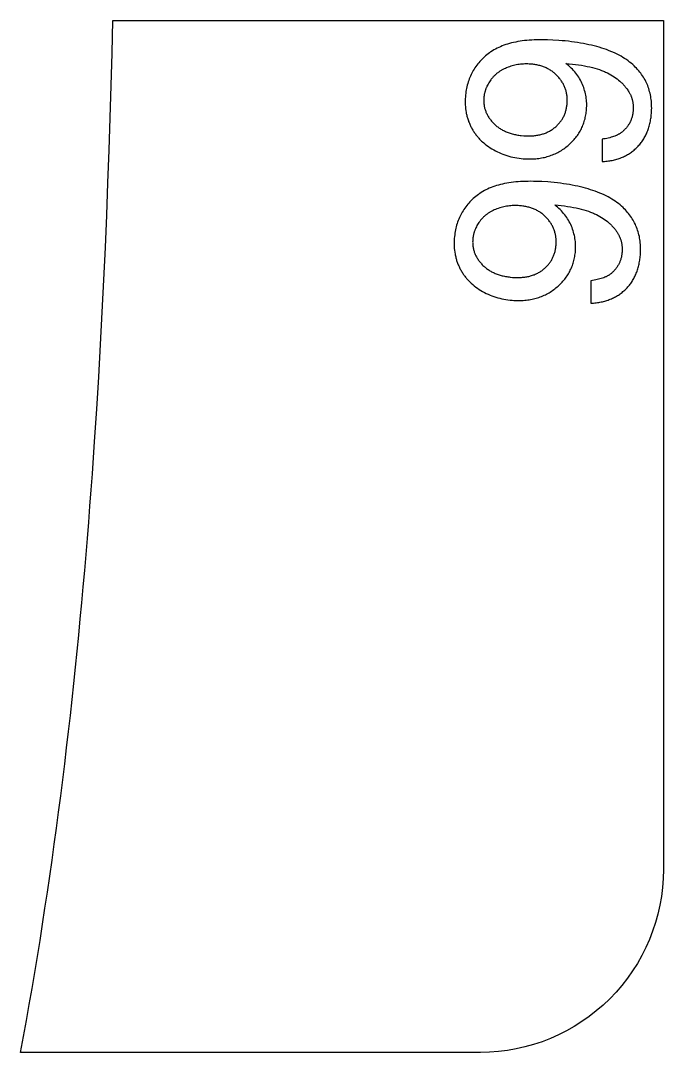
# Model space of a CAD drawing. Extents: x -16189 to 5251, y 3521 to 4024.
# Drawn here: x -13770.3 to -13594.7, y 3521.1 to 3803.1 of the extents above; entities that cross this region are included whole.
import ezdxf

# ---------------------------------------------------------------- set-up
doc = ezdxf.new("R2010")
doc.units = 0
doc.layers.add('LAYER_03', color=7, linetype='CONTINUOUS')

msp = doc.modelspace()

# ---------------------------------------------------------------- linework, layer by layer
at = {"layer": 'LAYER_03'}
for p, q in [((-13637.49, 3790.22), (-13637.85, 3790.07)), ((-13637.12, 3790.37), (-13637.49, 3790.22)), ((-13636.74, 3790.5), (-13637.12, 3790.37)), ((-13636.37, 3790.63), (-13636.74, 3790.5)), ((-13635.99, 3790.74), (-13636.37, 3790.63)), ((-13635.61, 3790.84), (-13635.99, 3790.74)), ((-13635.23, 3790.93), (-13635.61, 3790.84)), ((-13634.85, 3791.01), (-13635.23, 3790.93)), ((-13634.47, 3791.08), (-13634.85, 3791.01)), ((-13634.08, 3791.14), (-13634.47, 3791.08)), ((-13633.7, 3791.19), (-13634.08, 3791.14)), ((-13633.31, 3791.23), (-13633.7, 3791.19)), ((-13632.92, 3791.26), (-13633.31, 3791.23)), ((-13632.54, 3791.28), (-13632.92, 3791.26)), ((-13632.15, 3791.28), (-13632.54, 3791.28)), ((-13631.75, 3791.28), (-13632.15, 3791.28)), ((-13631.36, 3791.26), (-13631.75, 3791.28)), ((-13630.97, 3791.24), (-13631.36, 3791.26)), ((-13630.67, 3791.21), (-13630.97, 3791.24)), ((-13630.37, 3791.18), (-13630.67, 3791.21)), ((-13630.08, 3791.14), (-13630.37, 3791.18)), ((-13629.79, 3791.1), (-13630.08, 3791.14)), ((-13629.51, 3791.05), (-13629.79, 3791.1)), ((-13629.23, 3791), (-13629.51, 3791.05)), ((-13628.95, 3790.94), (-13629.23, 3791)), ((-13628.68, 3790.88), (-13628.95, 3790.94)), ((-13628.42, 3790.81), (-13628.68, 3790.88)), ((-13628.15, 3790.73), (-13628.42, 3790.81)), ((-13627.89, 3790.65), (-13628.15, 3790.73)), ((-13627.64, 3790.57), (-13627.89, 3790.65)), ((-13627.39, 3790.48), (-13627.64, 3790.57)), ((-13627.14, 3790.38), (-13627.39, 3790.48)), ((-13626.9, 3790.28), (-13627.14, 3790.38)), ((-13626.66, 3790.17), (-13626.9, 3790.28)), ((-13626.43, 3790.06), (-13626.66, 3790.17)), ((-13641.48, 3787.38), (-13641.6, 3787.24)), ((-13641.37, 3787.51), (-13641.48, 3787.38)), ((-13641.25, 3787.65), (-13641.37, 3787.51)), ((-13641.13, 3787.78), (-13641.25, 3787.65)), ((-13641.01, 3787.9), (-13641.13, 3787.78)), ((-13640.88, 3788.03), (-13641.01, 3787.9)), ((-13640.75, 3788.15), (-13640.88, 3788.03)), ((-13640.62, 3788.28), (-13640.75, 3788.15)), ((-13640.49, 3788.4), (-13640.62, 3788.28)), ((-13640.36, 3788.51), (-13640.49, 3788.4)), ((-13640.22, 3788.63), (-13640.36, 3788.51)), ((-13640.08, 3788.74), (-13640.22, 3788.63)), ((-13639.93, 3788.85), (-13640.08, 3788.74)), ((-13639.79, 3788.96), (-13639.93, 3788.85)), ((-13639.64, 3789.06), (-13639.79, 3788.96)), ((-13639.49, 3789.17), (-13639.64, 3789.06)), ((-13639.34, 3789.27), (-13639.49, 3789.17)), ((-13639.18, 3789.36), (-13639.34, 3789.27)), ((-13639.02, 3789.46), (-13639.18, 3789.36)), ((-13638.86, 3789.56), (-13639.02, 3789.46)), ((-13638.54, 3789.74), (-13638.86, 3789.56)), ((-13638.2, 3789.91), (-13638.54, 3789.74)), ((-13637.85, 3790.07), (-13638.2, 3789.91)), ((-13626.2, 3789.94), (-13626.43, 3790.06)), ((-13625.97, 3789.82), (-13626.2, 3789.94)), ((-13625.75, 3789.69), (-13625.97, 3789.82)), ((-13625.53, 3789.56), (-13625.75, 3789.69)), ((-13625.31, 3789.42), (-13625.53, 3789.56)), ((-13625.1, 3789.28), (-13625.31, 3789.42)), ((-13624.9, 3789.13), (-13625.1, 3789.28)), ((-13624.69, 3788.97), (-13624.9, 3789.13)), ((-13624.5, 3788.81), (-13624.69, 3788.97)), ((-13624.3, 3788.65), (-13624.5, 3788.81)), ((-13624.11, 3788.48), (-13624.3, 3788.65)), ((-13623.93, 3788.3), (-13624.11, 3788.48)), ((-13623.75, 3788.12), (-13623.93, 3788.3)), ((-13623.57, 3787.93), (-13623.75, 3788.12)), ((-13623.39, 3787.74), (-13623.57, 3787.93)), ((-13623.22, 3787.54), (-13623.39, 3787.74)), ((-13623.06, 3787.34), (-13623.22, 3787.54)), ((-13622.91, 3787.14), (-13623.06, 3787.34)), ((-13643.14, 3784.57), (-13643.2, 3784.42)), ((-13643.08, 3784.73), (-13643.14, 3784.57)), ((-13643.02, 3784.88), (-13643.08, 3784.73)), ((-13642.95, 3785.03), (-13643.02, 3784.88)), ((-13642.88, 3785.19), (-13642.95, 3785.03)), ((-13642.73, 3785.49), (-13642.88, 3785.19)), ((-13642.57, 3785.79), (-13642.73, 3785.49)), ((-13642.4, 3786.08), (-13642.57, 3785.79)), ((-13642.22, 3786.38), (-13642.4, 3786.08)), ((-13642.02, 3786.67), (-13642.22, 3786.38)), ((-13641.81, 3786.96), (-13642.02, 3786.67)), ((-13641.71, 3787.1), (-13641.81, 3786.96)), ((-13641.6, 3787.24), (-13641.71, 3787.1)), ((-13622.75, 3786.94), (-13622.91, 3787.14)), ((-13622.61, 3786.74), (-13622.75, 3786.94)), ((-13622.47, 3786.53), (-13622.61, 3786.74)), ((-13622.34, 3786.32), (-13622.47, 3786.53)), ((-13622.21, 3786.11), (-13622.34, 3786.32)), ((-13622.09, 3785.9), (-13622.21, 3786.11)), ((-13621.98, 3785.69), (-13622.09, 3785.9)), ((-13621.87, 3785.47), (-13621.98, 3785.69)), ((-13621.77, 3785.25), (-13621.87, 3785.47)), ((-13621.67, 3785.03), (-13621.77, 3785.25)), ((-13621.58, 3784.81), (-13621.67, 3785.03)), ((-13621.49, 3784.59), (-13621.58, 3784.81)), ((-13621.41, 3784.36), (-13621.49, 3784.59)), ((-13643.74, 3781.77), (-13643.75, 3781.53)), ((-13643.72, 3782.01), (-13643.74, 3781.77)), ((-13643.71, 3782.18), (-13643.72, 3782.01)), ((-13643.69, 3782.34), (-13643.71, 3782.18)), ((-13643.67, 3782.51), (-13643.69, 3782.34)), ((-13643.65, 3782.67), (-13643.67, 3782.51)), ((-13643.62, 3782.83), (-13643.65, 3782.67)), ((-13643.59, 3782.99), (-13643.62, 3782.83)), ((-13643.56, 3783.16), (-13643.59, 3782.99)), ((-13643.52, 3783.32), (-13643.56, 3783.16)), ((-13643.49, 3783.48), (-13643.52, 3783.32)), ((-13643.45, 3783.63), (-13643.49, 3783.48)), ((-13643.4, 3783.79), (-13643.45, 3783.63)), ((-13643.36, 3783.95), (-13643.4, 3783.79)), ((-13643.31, 3784.11), (-13643.36, 3783.95)), ((-13643.25, 3784.26), (-13643.31, 3784.11)), ((-13643.2, 3784.42), (-13643.25, 3784.26)), ((-13621.34, 3784.13), (-13621.41, 3784.36)), ((-13621.27, 3783.9), (-13621.34, 3784.13)), ((-13621.21, 3783.67), (-13621.27, 3783.9)), ((-13621.16, 3783.44), (-13621.21, 3783.67)), ((-13621.11, 3783.2), (-13621.16, 3783.44)), ((-13621.07, 3782.96), (-13621.11, 3783.2)), ((-13621.03, 3782.72), (-13621.07, 3782.96)), ((-13621, 3782.48), (-13621.03, 3782.72)), ((-13620.98, 3782.24), (-13621, 3782.48)), ((-13620.96, 3781.99), (-13620.98, 3782.24)), ((-13620.94, 3781.74), (-13620.96, 3781.99)), ((-13620.94, 3781.49), (-13620.94, 3781.74)), ((-13643.75, 3781.53), (-13643.75, 3781.29)), ((-13643.75, 3781.29), (-13643.75, 3781.06)), ((-13643.75, 3781.06), (-13643.74, 3780.82)), ((-13643.74, 3780.82), (-13643.72, 3780.59)), ((-13643.72, 3780.59), (-13643.7, 3780.36)), ((-13643.7, 3780.36), (-13643.67, 3780.13)), ((-13643.67, 3780.13), (-13643.64, 3779.9)), ((-13643.64, 3779.9), (-13643.6, 3779.67)), ((-13643.6, 3779.67), (-13643.55, 3779.45)), ((-13643.55, 3779.45), (-13643.5, 3779.23)), ((-13643.5, 3779.23), (-13643.44, 3779)), ((-13643.44, 3779), (-13643.37, 3778.78)), ((-13621.25, 3778.72), (-13621.19, 3778.96)), ((-13621.19, 3778.96), (-13621.14, 3779.21)), ((-13621.14, 3779.21), (-13621.1, 3779.45)), ((-13621.1, 3779.45), (-13621.06, 3779.7)), ((-13621.06, 3779.7), (-13621.02, 3779.96)), ((-13621.02, 3779.96), (-13620.99, 3780.21)), ((-13620.99, 3780.21), (-13620.97, 3780.47)), ((-13620.97, 3780.47), (-13620.95, 3780.73)), ((-13620.95, 3780.73), (-13620.94, 3780.99)), ((-13620.94, 3781.24), (-13620.94, 3781.49)), ((-13620.94, 3780.99), (-13620.94, 3781.24)), ((-13643.37, 3778.78), (-13643.3, 3778.57)), ((-13643.3, 3778.57), (-13643.22, 3778.35)), ((-13643.22, 3778.35), (-13643.14, 3778.13)), ((-13643.14, 3778.13), (-13643.05, 3777.92)), ((-13643.05, 3777.92), (-13642.95, 3777.71)), ((-13642.95, 3777.71), (-13642.85, 3777.5)), ((-13642.85, 3777.5), (-13642.74, 3777.29)), ((-13642.74, 3777.29), (-13642.62, 3777.08)), ((-13642.62, 3777.08), (-13642.5, 3776.88)), ((-13642.5, 3776.88), (-13642.37, 3776.68)), ((-13642.37, 3776.68), (-13642.23, 3776.47)), ((-13642.23, 3776.47), (-13642.09, 3776.27)), ((-13642.09, 3776.27), (-13641.95, 3776.08)), ((-13641.95, 3776.08), (-13641.79, 3775.88)), ((-13622.5, 3775.9), (-13622.37, 3776.09)), ((-13622.37, 3776.09), (-13622.24, 3776.3)), ((-13622.24, 3776.3), (-13622.13, 3776.5)), ((-13622.13, 3776.5), (-13622.01, 3776.71)), ((-13622.01, 3776.71), (-13621.91, 3776.92)), ((-13621.91, 3776.92), (-13621.8, 3777.13)), ((-13621.8, 3777.13), (-13621.71, 3777.35)), ((-13621.71, 3777.35), (-13621.62, 3777.57)), ((-13621.62, 3777.57), (-13621.53, 3777.8)), ((-13621.53, 3777.8), (-13621.45, 3778.02)), ((-13621.45, 3778.02), (-13621.38, 3778.25)), ((-13621.38, 3778.25), (-13621.31, 3778.49)), ((-13621.31, 3778.49), (-13621.25, 3778.72)), ((-13641.79, 3775.88), (-13641.63, 3775.68)), ((-13641.63, 3775.68), (-13641.47, 3775.49)), ((-13641.47, 3775.49), (-13641.29, 3775.3)), ((-13641.29, 3775.3), (-13641.12, 3775.11)), ((-13641.12, 3775.11), (-13640.93, 3774.92)), ((-13640.93, 3774.92), (-13640.74, 3774.74)), ((-13640.74, 3774.74), (-13640.55, 3774.56)), ((-13640.55, 3774.56), (-13640.35, 3774.39)), ((-13640.35, 3774.39), (-13640.15, 3774.22)), ((-13640.15, 3774.22), (-13639.94, 3774.06)), ((-13639.94, 3774.06), (-13639.73, 3773.91)), ((-13639.73, 3773.91), (-13639.51, 3773.76)), ((-13639.51, 3773.76), (-13639.29, 3773.61)), ((-13639.29, 3773.61), (-13639.06, 3773.47)), ((-13639.06, 3773.47), (-13638.83, 3773.33)), ((-13638.83, 3773.33), (-13638.59, 3773.2)), ((-13638.59, 3773.2), (-13638.35, 3773.08)), ((-13625.53, 3773.06), (-13625.31, 3773.19)), ((-13625.31, 3773.19), (-13625.1, 3773.33)), ((-13625.1, 3773.33), (-13624.89, 3773.47)), ((-13624.89, 3773.47), (-13624.69, 3773.62)), ((-13624.69, 3773.62), (-13624.49, 3773.77)), ((-13624.49, 3773.77), (-13624.29, 3773.93)), ((-13624.29, 3773.93), (-13624.1, 3774.09)), ((-13624.1, 3774.09), (-13623.91, 3774.26)), ((-13623.91, 3774.26), (-13623.73, 3774.43)), ((-13623.73, 3774.43), (-13623.56, 3774.6)), ((-13623.56, 3774.6), (-13623.39, 3774.78)), ((-13623.39, 3774.78), (-13623.23, 3774.96)), ((-13623.23, 3774.96), (-13623.07, 3775.14)), ((-13623.07, 3775.14), (-13622.92, 3775.32)), ((-13622.92, 3775.32), (-13622.77, 3775.51)), ((-13622.77, 3775.51), (-13622.63, 3775.7)), ((-13622.63, 3775.7), (-13622.5, 3775.9)), ((-13638.35, 3773.08), (-13638.1, 3772.96)), ((-13638.1, 3772.96), (-13637.85, 3772.84)), ((-13637.85, 3772.84), (-13637.59, 3772.73)), ((-13637.59, 3772.73), (-13637.33, 3772.62)), ((-13637.33, 3772.62), (-13637.07, 3772.52)), ((-13637.07, 3772.52), (-13636.8, 3772.43)), ((-13636.8, 3772.43), (-13636.52, 3772.34)), ((-13636.52, 3772.34), (-13636.24, 3772.25)), ((-13636.24, 3772.25), (-13635.95, 3772.17)), ((-13635.95, 3772.17), (-13635.66, 3772.1)), ((-13635.66, 3772.1), (-13635.37, 3772.03)), ((-13635.37, 3772.03), (-13635.07, 3771.97)), ((-13635.07, 3771.97), (-13634.77, 3771.91)), ((-13634.77, 3771.91), (-13634.46, 3771.85)), ((-13634.46, 3771.85), (-13634.14, 3771.8)), ((-13634.14, 3771.8), (-13633.82, 3771.76)), ((-13633.82, 3771.76), (-13633.5, 3771.72)), ((-13633.5, 3771.72), (-13632.84, 3771.66)), ((-13632.84, 3771.66), (-13632.2, 3771.62)), ((-13632.2, 3771.62), (-13631.89, 3771.61)), ((-13631.89, 3771.61), (-13631.58, 3771.6)), ((-13631.58, 3771.6), (-13631.27, 3771.6)), ((-13631.27, 3771.6), (-13630.97, 3771.61)), ((-13630.97, 3771.61), (-13630.67, 3771.62)), ((-13630.67, 3771.62), (-13630.38, 3771.64)), ((-13630.38, 3771.64), (-13630.09, 3771.66)), ((-13630.09, 3771.66), (-13629.8, 3771.69)), ((-13629.8, 3771.69), (-13629.52, 3771.73)), ((-13629.52, 3771.73), (-13629.24, 3771.77)), ((-13629.24, 3771.77), (-13628.97, 3771.81)), ((-13628.97, 3771.81), (-13628.7, 3771.86)), ((-13628.7, 3771.86), (-13628.43, 3771.92)), ((-13628.43, 3771.92), (-13628.17, 3771.98)), ((-13628.17, 3771.98), (-13627.91, 3772.05)), ((-13627.91, 3772.05), (-13627.65, 3772.13)), ((-13627.65, 3772.13), (-13627.4, 3772.21)), ((-13627.4, 3772.21), (-13627.16, 3772.29)), ((-13627.16, 3772.29), (-13626.91, 3772.39)), ((-13626.91, 3772.39), (-13626.67, 3772.48)), ((-13626.67, 3772.48), (-13626.44, 3772.59)), ((-13626.44, 3772.59), (-13626.2, 3772.7)), ((-13626.2, 3772.7), (-13625.98, 3772.81)), ((-13625.98, 3772.81), (-13625.75, 3772.93)), ((-13625.75, 3772.93), (-13625.53, 3773.06)), ((-13642.21, 3750.66), (-13642.36, 3750.56)), ((-13642.05, 3750.76), (-13642.21, 3750.66)), ((-13641.89, 3750.85), (-13642.05, 3750.76)), ((-13641.56, 3751.03), (-13641.89, 3750.85)), ((-13641.22, 3751.21), (-13641.56, 3751.03)), ((-13640.87, 3751.37), (-13641.22, 3751.21)), ((-13640.52, 3751.52), (-13640.87, 3751.37)), ((-13640.15, 3751.67), (-13640.52, 3751.52)), ((-13639.77, 3751.8), (-13640.15, 3751.67)), ((-13639.4, 3751.92), (-13639.77, 3751.8)), ((-13639.02, 3752.04), (-13639.4, 3751.92)), ((-13638.64, 3752.14), (-13639.02, 3752.04)), ((-13638.26, 3752.23), (-13638.64, 3752.14)), ((-13637.88, 3752.31), (-13638.26, 3752.23)), ((-13637.5, 3752.38), (-13637.88, 3752.31)), ((-13637.11, 3752.44), (-13637.5, 3752.38)), ((-13636.73, 3752.49), (-13637.11, 3752.44)), ((-13636.34, 3752.53), (-13636.73, 3752.49)), ((-13635.95, 3752.56), (-13636.34, 3752.53)), ((-13635.56, 3752.57), (-13635.95, 3752.56)), ((-13635.17, 3752.58), (-13635.56, 3752.57)), ((-13634.78, 3752.57), (-13635.17, 3752.58)), ((-13634.39, 3752.56), (-13634.78, 3752.57)), ((-13633.99, 3752.53), (-13634.39, 3752.56)), ((-13633.69, 3752.51), (-13633.99, 3752.53)), ((-13633.4, 3752.48), (-13633.69, 3752.51)), ((-13633.11, 3752.44), (-13633.4, 3752.48)), ((-13632.82, 3752.4), (-13633.11, 3752.44)), ((-13632.54, 3752.35), (-13632.82, 3752.4)), ((-13632.26, 3752.3), (-13632.54, 3752.35)), ((-13631.98, 3752.24), (-13632.26, 3752.3)), ((-13631.71, 3752.17), (-13631.98, 3752.24)), ((-13631.44, 3752.11), (-13631.71, 3752.17)), ((-13631.18, 3752.03), (-13631.44, 3752.11)), ((-13630.92, 3751.95), (-13631.18, 3752.03)), ((-13630.67, 3751.87), (-13630.92, 3751.95)), ((-13630.42, 3751.78), (-13630.67, 3751.87)), ((-13630.17, 3751.68), (-13630.42, 3751.78)), ((-13629.93, 3751.58), (-13630.17, 3751.68)), ((-13629.69, 3751.47), (-13629.93, 3751.58)), ((-13629.45, 3751.36), (-13629.69, 3751.47)), ((-13629.22, 3751.24), (-13629.45, 3751.36)), ((-13629, 3751.12), (-13629.22, 3751.24)), ((-13628.77, 3750.99), (-13629, 3751.12)), ((-13628.55, 3750.86), (-13628.77, 3750.99)), ((-13628.34, 3750.72), (-13628.55, 3750.86)), ((-13628.13, 3750.57), (-13628.34, 3750.72)), ((-13645.05, 3747.97), (-13645.24, 3747.68)), ((-13644.84, 3748.25), (-13645.05, 3747.97)), ((-13644.73, 3748.4), (-13644.84, 3748.25)), ((-13644.62, 3748.54), (-13644.73, 3748.4)), ((-13644.51, 3748.67), (-13644.62, 3748.54)), ((-13644.39, 3748.81), (-13644.51, 3748.67)), ((-13644.28, 3748.94), (-13644.39, 3748.81)), ((-13644.16, 3749.07), (-13644.28, 3748.94)), ((-13644.03, 3749.2), (-13644.16, 3749.07)), ((-13643.91, 3749.33), (-13644.03, 3749.2)), ((-13643.78, 3749.45), (-13643.91, 3749.33)), ((-13643.65, 3749.57), (-13643.78, 3749.45)), ((-13643.52, 3749.69), (-13643.65, 3749.57)), ((-13643.38, 3749.81), (-13643.52, 3749.69)), ((-13643.25, 3749.92), (-13643.38, 3749.81)), ((-13643.1, 3750.04), (-13643.25, 3749.92)), ((-13642.96, 3750.15), (-13643.1, 3750.04)), ((-13642.82, 3750.25), (-13642.96, 3750.15)), ((-13642.67, 3750.36), (-13642.82, 3750.25)), ((-13642.52, 3750.46), (-13642.67, 3750.36)), ((-13642.36, 3750.56), (-13642.52, 3750.46)), ((-13627.92, 3750.43), (-13628.13, 3750.57)), ((-13627.72, 3750.27), (-13627.92, 3750.43)), ((-13627.52, 3750.11), (-13627.72, 3750.27)), ((-13627.33, 3749.94), (-13627.52, 3750.11)), ((-13627.14, 3749.77), (-13627.33, 3749.94)), ((-13626.95, 3749.6), (-13627.14, 3749.77)), ((-13626.77, 3749.42), (-13626.95, 3749.6)), ((-13626.59, 3749.23), (-13626.77, 3749.42)), ((-13626.42, 3749.04), (-13626.59, 3749.23)), ((-13626.25, 3748.84), (-13626.42, 3749.04)), ((-13626.09, 3748.64), (-13626.25, 3748.84)), ((-13625.93, 3748.44), (-13626.09, 3748.64)), ((-13625.78, 3748.24), (-13625.93, 3748.44)), ((-13625.64, 3748.04), (-13625.78, 3748.24)), ((-13625.5, 3747.83), (-13625.64, 3748.04)), ((-13625.37, 3747.62), (-13625.5, 3747.83)), ((-13646.43, 3745.09), (-13646.47, 3744.93)), ((-13646.38, 3745.25), (-13646.43, 3745.09)), ((-13646.33, 3745.4), (-13646.38, 3745.25)), ((-13646.28, 3745.56), (-13646.33, 3745.4)), ((-13646.23, 3745.72), (-13646.28, 3745.56)), ((-13646.17, 3745.87), (-13646.23, 3745.72)), ((-13646.11, 3746.03), (-13646.17, 3745.87)), ((-13646.04, 3746.18), (-13646.11, 3746.03)), ((-13645.98, 3746.33), (-13646.04, 3746.18)), ((-13645.91, 3746.48), (-13645.98, 3746.33)), ((-13645.76, 3746.79), (-13645.91, 3746.48)), ((-13645.6, 3747.09), (-13645.76, 3746.79)), ((-13645.43, 3747.38), (-13645.6, 3747.09)), ((-13645.24, 3747.68), (-13645.43, 3747.38)), ((-13625.24, 3747.41), (-13625.37, 3747.62)), ((-13625.12, 3747.2), (-13625.24, 3747.41)), ((-13625, 3746.99), (-13625.12, 3747.2)), ((-13624.89, 3746.77), (-13625, 3746.99)), ((-13624.79, 3746.55), (-13624.89, 3746.77)), ((-13624.7, 3746.33), (-13624.79, 3746.55)), ((-13624.6, 3746.11), (-13624.7, 3746.33)), ((-13624.52, 3745.89), (-13624.6, 3746.11)), ((-13624.44, 3745.66), (-13624.52, 3745.89)), ((-13624.37, 3745.43), (-13624.44, 3745.66)), ((-13624.3, 3745.2), (-13624.37, 3745.43)), ((-13624.24, 3744.97), (-13624.3, 3745.2)), ((-13624.19, 3744.74), (-13624.24, 3744.97)), ((-13646.77, 3742.83), (-13646.78, 3742.59)), ((-13646.78, 3742.59), (-13646.77, 3742.35)), ((-13646.76, 3743.07), (-13646.77, 3742.83)), ((-13646.77, 3742.35), (-13646.76, 3742.12)), ((-13646.75, 3743.31), (-13646.76, 3743.07)), ((-13646.73, 3743.48), (-13646.75, 3743.31)), ((-13646.72, 3743.64), (-13646.73, 3743.48)), ((-13646.7, 3743.8), (-13646.72, 3743.64)), ((-13646.67, 3743.97), (-13646.7, 3743.8)), ((-13646.65, 3744.13), (-13646.67, 3743.97)), ((-13646.62, 3744.29), (-13646.65, 3744.13)), ((-13646.59, 3744.45), (-13646.62, 3744.29)), ((-13646.55, 3744.61), (-13646.59, 3744.45)), ((-13646.51, 3744.77), (-13646.55, 3744.61)), ((-13646.47, 3744.93), (-13646.51, 3744.77)), ((-13624.14, 3744.5), (-13624.19, 3744.74)), ((-13624.09, 3744.26), (-13624.14, 3744.5)), ((-13624.06, 3744.02), (-13624.09, 3744.26)), ((-13624.03, 3743.78), (-13624.06, 3744.02)), ((-13624, 3743.53), (-13624.03, 3743.78)), ((-13623.98, 3743.29), (-13624, 3743.53)), ((-13623.97, 3743.04), (-13623.98, 3743.29)), ((-13623.98, 3742.03), (-13623.97, 3742.28)), ((-13623.96, 3742.79), (-13623.97, 3743.04)), ((-13623.97, 3742.28), (-13623.96, 3742.54)), ((-13623.96, 3742.54), (-13623.96, 3742.79)), ((-13646.76, 3742.12), (-13646.75, 3741.89)), ((-13646.75, 3741.89), (-13646.73, 3741.66)), ((-13646.73, 3741.66), (-13646.7, 3741.43)), ((-13646.7, 3741.43), (-13646.66, 3741.2)), ((-13646.66, 3741.2), (-13646.62, 3740.97)), ((-13646.62, 3740.97), (-13646.58, 3740.75)), ((-13646.58, 3740.75), (-13646.52, 3740.52)), ((-13646.52, 3740.52), (-13646.46, 3740.3)), ((-13646.46, 3740.3), (-13646.4, 3740.08)), ((-13646.4, 3740.08), (-13646.33, 3739.86)), ((-13646.33, 3739.86), (-13646.25, 3739.65)), ((-13646.25, 3739.65), (-13646.16, 3739.43)), ((-13646.16, 3739.43), (-13646.07, 3739.22)), ((-13624.48, 3739.32), (-13624.41, 3739.55)), ((-13624.41, 3739.55), (-13624.34, 3739.78)), ((-13624.34, 3739.78), (-13624.28, 3740.02)), ((-13624.28, 3740.02), (-13624.22, 3740.26)), ((-13624.22, 3740.26), (-13624.17, 3740.5)), ((-13624.17, 3740.5), (-13624.12, 3740.75)), ((-13624.12, 3740.75), (-13624.08, 3741)), ((-13624.08, 3741), (-13624.05, 3741.25)), ((-13624.05, 3741.25), (-13624.02, 3741.51)), ((-13624.02, 3741.51), (-13624, 3741.77)), ((-13624, 3741.77), (-13623.98, 3742.03)), ((-13646.07, 3739.22), (-13645.98, 3739.01)), ((-13645.98, 3739.01), (-13645.87, 3738.8)), ((-13645.87, 3738.8), (-13645.76, 3738.59)), ((-13645.76, 3738.59), (-13645.65, 3738.38)), ((-13645.65, 3738.38), (-13645.52, 3738.18)), ((-13645.52, 3738.18), (-13645.4, 3737.97)), ((-13645.4, 3737.97), (-13645.26, 3737.77)), ((-13645.26, 3737.77), (-13645.12, 3737.57)), ((-13645.12, 3737.57), (-13644.97, 3737.37)), ((-13644.97, 3737.37), (-13644.82, 3737.18)), ((-13644.82, 3737.18), (-13644.66, 3736.98)), ((-13644.66, 3736.98), (-13644.49, 3736.79)), ((-13644.49, 3736.79), (-13644.32, 3736.6)), ((-13644.32, 3736.6), (-13644.14, 3736.41)), ((-13626.1, 3736.43), (-13625.95, 3736.62)), ((-13625.95, 3736.62), (-13625.8, 3736.81)), ((-13625.8, 3736.81), (-13625.66, 3737)), ((-13625.66, 3737), (-13625.52, 3737.19)), ((-13625.52, 3737.19), (-13625.39, 3737.39)), ((-13625.39, 3737.39), (-13625.27, 3737.59)), ((-13625.27, 3737.59), (-13625.15, 3737.8)), ((-13625.15, 3737.8), (-13625.04, 3738.01)), ((-13625.04, 3738.01), (-13624.93, 3738.22)), ((-13624.93, 3738.22), (-13624.83, 3738.43)), ((-13624.83, 3738.43), (-13624.74, 3738.65)), ((-13624.74, 3738.65), (-13624.65, 3738.87)), ((-13624.65, 3738.87), (-13624.56, 3739.09)), ((-13624.56, 3739.09), (-13624.48, 3739.32)), ((-13644.14, 3736.41), (-13643.96, 3736.22)), ((-13643.96, 3736.22), (-13643.77, 3736.04)), ((-13643.77, 3736.04), (-13643.58, 3735.86)), ((-13643.58, 3735.86), (-13643.38, 3735.69)), ((-13643.38, 3735.69), (-13643.17, 3735.52)), ((-13643.17, 3735.52), (-13642.97, 3735.36)), ((-13642.97, 3735.36), (-13642.75, 3735.2)), ((-13642.75, 3735.2), (-13642.54, 3735.05)), ((-13642.54, 3735.05), (-13642.31, 3734.91)), ((-13642.31, 3734.91), (-13642.09, 3734.77)), ((-13642.09, 3734.77), (-13641.85, 3734.63)), ((-13641.85, 3734.63), (-13641.62, 3734.5)), ((-13641.62, 3734.5), (-13641.37, 3734.37)), ((-13641.37, 3734.37), (-13641.13, 3734.25)), ((-13641.13, 3734.25), (-13640.88, 3734.14)), ((-13640.88, 3734.14), (-13640.62, 3734.03)), ((-13640.62, 3734.03), (-13640.36, 3733.92)), ((-13640.36, 3733.92), (-13640.09, 3733.82)), ((-13640.09, 3733.82), (-13639.82, 3733.73)), ((-13639.82, 3733.73), (-13639.55, 3733.64)), ((-13630.18, 3733.59), (-13629.94, 3733.68)), ((-13629.94, 3733.68), (-13629.7, 3733.78)), ((-13629.7, 3733.78), (-13629.46, 3733.88)), ((-13629.46, 3733.88), (-13629.23, 3733.99)), ((-13629.23, 3733.99), (-13629, 3734.11)), ((-13629, 3734.11), (-13628.78, 3734.23)), ((-13628.78, 3734.23), (-13628.56, 3734.35)), ((-13628.56, 3734.35), (-13628.34, 3734.49)), ((-13628.34, 3734.49), (-13628.13, 3734.62)), ((-13628.13, 3734.62), (-13627.92, 3734.77)), ((-13627.92, 3734.77), (-13627.71, 3734.92)), ((-13627.71, 3734.92), (-13627.51, 3735.07)), ((-13627.51, 3735.07), (-13627.32, 3735.23)), ((-13627.32, 3735.23), (-13627.13, 3735.39)), ((-13627.13, 3735.39), (-13626.94, 3735.56)), ((-13626.94, 3735.56), (-13626.76, 3735.73)), ((-13626.76, 3735.73), (-13626.59, 3735.9)), ((-13626.59, 3735.9), (-13626.42, 3736.07)), ((-13626.42, 3736.07), (-13626.25, 3736.25)), ((-13626.25, 3736.25), (-13626.1, 3736.43)), ((-13639.55, 3733.64), (-13639.27, 3733.55)), ((-13639.27, 3733.55), (-13638.98, 3733.47)), ((-13638.98, 3733.47), (-13638.69, 3733.4)), ((-13638.69, 3733.4), (-13638.4, 3733.33)), ((-13638.4, 3733.33), (-13638.1, 3733.26)), ((-13638.1, 3733.26), (-13637.79, 3733.2)), ((-13637.79, 3733.2), (-13637.48, 3733.15)), ((-13637.48, 3733.15), (-13637.17, 3733.1)), ((-13637.17, 3733.1), (-13636.85, 3733.06)), ((-13636.85, 3733.06), (-13636.53, 3733.02)), ((-13636.53, 3733.02), (-13635.87, 3732.95)), ((-13635.87, 3732.95), (-13635.23, 3732.92)), ((-13635.23, 3732.92), (-13634.92, 3732.9)), ((-13634.92, 3732.9), (-13634.61, 3732.9)), ((-13634.61, 3732.9), (-13634.3, 3732.9)), ((-13634.3, 3732.9), (-13634, 3732.91)), ((-13634, 3732.91), (-13633.7, 3732.92)), ((-13633.7, 3732.92), (-13633.41, 3732.94)), ((-13633.41, 3732.94), (-13633.12, 3732.96)), ((-13633.12, 3732.96), (-13632.83, 3732.99)), ((-13632.83, 3732.99), (-13632.55, 3733.02)), ((-13632.55, 3733.02), (-13632.27, 3733.06)), ((-13632.27, 3733.06), (-13632, 3733.11)), ((-13632, 3733.11), (-13631.73, 3733.16)), ((-13631.73, 3733.16), (-13631.46, 3733.22)), ((-13631.46, 3733.22), (-13631.2, 3733.28)), ((-13631.2, 3733.28), (-13630.94, 3733.35)), ((-13630.94, 3733.35), (-13630.68, 3733.43)), ((-13630.68, 3733.43), (-13630.43, 3733.51)), ((-13630.43, 3733.51), (-13630.18, 3733.59))]:
    msp.add_line(p, q, dxfattribs=at)
msp.add_lwpolyline([(-13644.68, 3521.11), (-13770.27, 3521.11), (-13769.46, 3525.48), (-13768.67, 3529.85), (-13767.9, 3534.23), (-13767.15, 3538.6), (-13766.41, 3542.98), (-13765.69, 3547.35), (-13764.98, 3551.73), (-13764.29, 3556.11), (-13763.62, 3560.49), (-13762.96, 3564.87), (-13762.31, 3569.26), (-13761.69, 3573.64), (-13761.07, 3578.03), (-13760.48, 3582.42), (-13759.89, 3586.81), (-13759.33, 3591.2), (-13758.77, 3595.59), (-13758.23, 3599.98), (-13757.7, 3604.38), (-13757.19, 3608.77), (-13756.69, 3613.17), (-13756.21, 3617.57), (-13755.73, 3621.97), (-13755.27, 3626.37), (-13754.83, 3630.77), (-13754.39, 3635.17), (-13753.97, 3639.58), (-13753.56, 3643.98), (-13753.16, 3648.39), (-13752.77, 3652.79), (-13752.39, 3657.2), (-13752.03, 3661.61), (-13751.67, 3666.02), (-13751.33, 3670.43), (-13751, 3674.84), (-13750.67, 3679.25), (-13750.06, 3688.08), (-13749.48, 3696.91), (-13748.94, 3705.75), (-13748.44, 3714.59), (-13747.97, 3723.43), (-13747.53, 3732.27), (-13747.13, 3741.12), (-13746.76, 3749.97), (-13746.41, 3758.82), (-13746.09, 3767.67), (-13745.8, 3776.53), (-13745.54, 3785.39), (-13745.29, 3794.25), (-13745.07, 3803.11), (-13594.68, 3803.11), (-13594.68, 3571.11, -0.414214)], format="xyb", close=True, dxfattribs=at)
for points in [[(-13611.44, 3764.58), (-13611.08, 3764.6), (-13610.72, 3764.63), (-13610.36, 3764.67), (-13610.01, 3764.71), (-13609.67, 3764.75), (-13609.32, 3764.81), (-13608.99, 3764.86), (-13608.65, 3764.93), (-13608.32, 3765), (-13608, 3765.08), (-13607.68, 3765.16), (-13607.36, 3765.25), (-13607.05, 3765.35), (-13606.75, 3765.45), (-13606.44, 3765.56), (-13606.15, 3765.68), (-13605.85, 3765.8), (-13605.56, 3765.93), (-13605.28, 3766.06), (-13605, 3766.2), (-13604.72, 3766.35), (-13604.45, 3766.5), (-13604.19, 3766.66), (-13603.92, 3766.82), (-13603.67, 3767), (-13603.41, 3767.17), (-13603.16, 3767.36), (-13602.92, 3767.55), (-13602.68, 3767.75), (-13602.44, 3767.95), (-13602.21, 3768.16), (-13601.99, 3768.37), (-13601.76, 3768.59), (-13601.55, 3768.82), (-13601.34, 3769.05), (-13601.14, 3769.28), (-13600.94, 3769.52), (-13600.75, 3769.77), (-13600.57, 3770.02), (-13600.39, 3770.27), (-13600.21, 3770.53), (-13600.05, 3770.79), (-13599.89, 3771.06), (-13599.73, 3771.33), (-13599.59, 3771.61), (-13599.44, 3771.89), (-13599.31, 3772.17), (-13599.18, 3772.46), (-13599.06, 3772.76), (-13598.94, 3773.06), (-13598.83, 3773.36), (-13598.72, 3773.67), (-13598.62, 3773.99), (-13598.53, 3774.31), (-13598.44, 3774.63), (-13598.36, 3774.96), (-13598.29, 3775.29), (-13598.22, 3775.63), (-13598.16, 3775.97), (-13598.1, 3776.32), (-13598.05, 3776.67), (-13598.01, 3777.02), (-13597.97, 3777.38), (-13597.94, 3777.75), (-13597.9, 3778.24), (-13597.88, 3778.72), (-13597.87, 3779.2), (-13597.88, 3779.68), (-13597.89, 3780.14), (-13597.91, 3780.61), (-13597.95, 3781.06), (-13598, 3781.52), (-13598.06, 3781.96), (-13598.13, 3782.4), (-13598.22, 3782.84), (-13598.31, 3783.27), (-13598.42, 3783.69), (-13598.54, 3784.11), (-13598.67, 3784.53), (-13598.81, 3784.94), (-13598.96, 3785.34), (-13599.13, 3785.74), (-13599.31, 3786.13), (-13599.49, 3786.52), (-13599.69, 3786.9), (-13599.91, 3787.27), (-13600.13, 3787.64), (-13600.36, 3788.01), (-13600.61, 3788.37), (-13600.87, 3788.72), (-13601.14, 3789.07), (-13601.42, 3789.41), (-13601.71, 3789.75), (-13602.02, 3790.08), (-13602.34, 3790.41), (-13602.66, 3790.73), (-13603.06, 3791.09), (-13603.46, 3791.45), (-13603.89, 3791.79), (-13604.33, 3792.12), (-13604.79, 3792.45), (-13605.26, 3792.76), (-13605.75, 3793.07), (-13606.25, 3793.36), (-13606.77, 3793.65), (-13607.31, 3793.93), (-13607.87, 3794.2), (-13608.44, 3794.46), (-13609.02, 3794.71), (-13609.63, 3794.95), (-13610.24, 3795.18), (-13610.88, 3795.4), (-13611.53, 3795.61), (-13612.2, 3795.82), (-13612.88, 3796.01), (-13613.58, 3796.2), (-13614.3, 3796.38), (-13615.03, 3796.54), (-13615.78, 3796.7), (-13616.54, 3796.85), (-13617.33, 3796.99), (-13618.12, 3797.12), (-13618.94, 3797.24), (-13619.77, 3797.35), (-13620.61, 3797.46), (-13621.47, 3797.55), (-13622.35, 3797.63), (-13623.25, 3797.71), (-13624.83, 3797.82), (-13626.37, 3797.88), (-13627.11, 3797.89), (-13627.85, 3797.9), (-13628.56, 3797.89), (-13629.27, 3797.88), (-13629.96, 3797.85), (-13630.64, 3797.81), (-13631.31, 3797.77), (-13631.96, 3797.71), (-13632.6, 3797.64), (-13633.22, 3797.56), (-13633.83, 3797.47), (-13634.43, 3797.37), (-13635.01, 3797.26), (-13635.59, 3797.14), (-13636.14, 3797.01), (-13636.69, 3796.86), (-13637.22, 3796.71), (-13637.73, 3796.55), (-13638.24, 3796.37), (-13638.73, 3796.19), (-13639.2, 3795.99), (-13639.67, 3795.79), (-13640.12, 3795.57), (-13640.55, 3795.35), (-13640.97, 3795.11), (-13641.38, 3794.86), (-13641.78, 3794.6), (-13641.97, 3794.47), (-13642.16, 3794.33), (-13642.53, 3794.06), (-13642.89, 3793.77), (-13643.24, 3793.48), (-13643.58, 3793.19), (-13643.9, 3792.88), (-13644.22, 3792.58), (-13644.53, 3792.26), (-13644.82, 3791.94), (-13645.11, 3791.61), (-13645.38, 3791.28), (-13645.65, 3790.93), (-13645.9, 3790.59), (-13646.14, 3790.23), (-13646.38, 3789.87), (-13646.6, 3789.51), (-13646.81, 3789.13), (-13647.01, 3788.76), (-13647.2, 3788.37), (-13647.38, 3787.98), (-13647.55, 3787.58), (-13647.71, 3787.17), (-13647.86, 3786.76), (-13647.99, 3786.35), (-13648.12, 3785.92), (-13648.24, 3785.49), (-13648.34, 3785.06), (-13648.44, 3784.61), (-13648.52, 3784.16), (-13648.6, 3783.71), (-13648.66, 3783.25), (-13648.72, 3782.78), (-13648.76, 3782.3), (-13648.79, 3781.75), (-13648.81, 3781.19), (-13648.81, 3780.65), (-13648.8, 3780.11), (-13648.76, 3779.58), (-13648.71, 3779.05), (-13648.64, 3778.53), (-13648.56, 3778.01), (-13648.51, 3777.76), (-13648.45, 3777.51), (-13648.39, 3777.25), (-13648.33, 3777), (-13648.26, 3776.75), (-13648.19, 3776.51), (-13648.12, 3776.26), (-13648.04, 3776.02), (-13647.95, 3775.77), (-13647.87, 3775.53), (-13647.77, 3775.29), (-13647.68, 3775.06), (-13647.57, 3774.82), (-13647.47, 3774.58), (-13647.36, 3774.35), (-13647.24, 3774.12), (-13647.13, 3773.89), (-13647, 3773.66), (-13646.88, 3773.44), (-13646.75, 3773.21), (-13646.61, 3772.99), (-13646.48, 3772.78), (-13646.33, 3772.56), (-13646.19, 3772.35), (-13646.04, 3772.14), (-13645.88, 3771.94), (-13645.73, 3771.73), (-13645.56, 3771.53), (-13645.4, 3771.34), (-13645.23, 3771.14), (-13645.06, 3770.95), (-13644.88, 3770.76), (-13644.7, 3770.57), (-13644.51, 3770.39), (-13644.32, 3770.2), (-13644.13, 3770.02), (-13643.73, 3769.67), (-13643.32, 3769.33), (-13642.89, 3769), (-13642.45, 3768.68), (-13641.99, 3768.38), (-13641.51, 3768.08), (-13641.03, 3767.8), (-13640.53, 3767.53), (-13640.03, 3767.27), (-13639.53, 3767.03), (-13639.01, 3766.81), (-13638.5, 3766.6), (-13637.97, 3766.41), (-13637.44, 3766.24), (-13636.9, 3766.07), (-13636.36, 3765.93), (-13635.81, 3765.8), (-13635.25, 3765.68), (-13634.68, 3765.58), (-13634.11, 3765.5), (-13633.54, 3765.43), (-13632.95, 3765.38), (-13632.51, 3765.35), (-13632.07, 3765.32), (-13631.64, 3765.31), (-13631.21, 3765.31), (-13630.78, 3765.31), (-13630.36, 3765.33), (-13629.94, 3765.35), (-13629.53, 3765.38), (-13629.12, 3765.42), (-13628.72, 3765.47), (-13628.32, 3765.52), (-13627.93, 3765.59), (-13627.54, 3765.67), (-13627.15, 3765.75), (-13626.77, 3765.84), (-13626.39, 3765.94), (-13626.02, 3766.05), (-13625.65, 3766.17), (-13625.29, 3766.3), (-13624.93, 3766.44), (-13624.58, 3766.58), (-13624.23, 3766.74), (-13623.88, 3766.9), (-13623.54, 3767.07), (-13623.21, 3767.25), (-13622.88, 3767.44), (-13622.55, 3767.64), (-13622.23, 3767.85), (-13621.91, 3768.06), (-13621.59, 3768.29), (-13621.28, 3768.52), (-13620.98, 3768.76), (-13620.68, 3769.01), (-13620.39, 3769.27), (-13620.11, 3769.52), (-13619.84, 3769.78), (-13619.57, 3770.05), (-13619.32, 3770.32), (-13619.07, 3770.59), (-13618.83, 3770.87), (-13618.6, 3771.16), (-13618.38, 3771.44), (-13618.17, 3771.73), (-13617.96, 3772.03), (-13617.77, 3772.33), (-13617.58, 3772.63), (-13617.4, 3772.94), (-13617.23, 3773.25), (-13617.07, 3773.57), (-13616.92, 3773.89), (-13616.77, 3774.22), (-13616.64, 3774.54), (-13616.51, 3774.88), (-13616.39, 3775.22), (-13616.28, 3775.56), (-13616.18, 3775.9), (-13616.08, 3776.25), (-13616, 3776.61), (-13615.92, 3776.97), (-13615.85, 3777.33), (-13615.79, 3777.7), (-13615.74, 3778.07), (-13615.7, 3778.45), (-13615.66, 3778.83), (-13615.64, 3779.26), (-13615.62, 3779.7), (-13615.62, 3780.13), (-13615.63, 3780.57), (-13615.65, 3781), (-13615.69, 3781.43), (-13615.74, 3781.85), (-13615.8, 3782.28), (-13615.88, 3782.71), (-13615.97, 3783.13), (-13616.07, 3783.55), (-13616.18, 3783.98), (-13616.31, 3784.4), (-13616.45, 3784.82), (-13616.6, 3785.23), (-13616.77, 3785.65), (-13616.95, 3786.06), (-13617.14, 3786.47), (-13617.35, 3786.86), (-13617.57, 3787.26), (-13617.81, 3787.64), (-13618.06, 3788.02), (-13618.33, 3788.39), (-13618.6, 3788.76), (-13618.9, 3789.12), (-13619.2, 3789.47), (-13619.53, 3789.81), (-13619.86, 3790.15), (-13620.21, 3790.48), (-13620.57, 3790.81), (-13620.95, 3791.13), (-13621.34, 3791.44), (-13620.42, 3791.35), (-13619.53, 3791.26), (-13618.67, 3791.15), (-13617.83, 3791.03), (-13617.02, 3790.9), (-13616.24, 3790.77), (-13615.49, 3790.62), (-13614.76, 3790.46), (-13614.06, 3790.29), (-13613.4, 3790.11), (-13612.75, 3789.92), (-13612.14, 3789.72), (-13611.55, 3789.5), (-13610.99, 3789.28), (-13610.72, 3789.17), (-13610.46, 3789.05), (-13610.21, 3788.93), (-13609.96, 3788.81), (-13609.48, 3788.56), (-13609.01, 3788.3), (-13608.56, 3788.03), (-13608.13, 3787.75), (-13607.71, 3787.46), (-13607.31, 3787.17), (-13606.92, 3786.87), (-13606.55, 3786.56), (-13606.38, 3786.4), (-13606.2, 3786.24), (-13606.03, 3786.08), (-13605.86, 3785.91), (-13605.7, 3785.75), (-13605.54, 3785.58), (-13605.38, 3785.41), (-13605.23, 3785.23), (-13605.09, 3785.06), (-13604.94, 3784.88), (-13604.8, 3784.7), (-13604.67, 3784.52), (-13604.54, 3784.34), (-13604.41, 3784.15), (-13604.29, 3783.96), (-13604.08, 3783.63), (-13603.99, 3783.48), (-13603.91, 3783.33), (-13603.83, 3783.18), (-13603.75, 3783.03), (-13603.68, 3782.88), (-13603.61, 3782.72), (-13603.54, 3782.57), (-13603.48, 3782.41), (-13603.42, 3782.26), (-13603.36, 3782.1), (-13603.31, 3781.94), (-13603.26, 3781.78), (-13603.21, 3781.62), (-13603.17, 3781.45), (-13603.13, 3781.29), (-13603.09, 3781.13), (-13603.06, 3780.96), (-13603.03, 3780.79), (-13603, 3780.62), (-13602.98, 3780.45), (-13602.96, 3780.28), (-13602.94, 3780.11), (-13602.93, 3779.94), (-13602.92, 3779.77), (-13602.91, 3779.59), (-13602.91, 3779.41), (-13602.91, 3779.24), (-13602.91, 3779.06), (-13602.91, 3778.88), (-13602.92, 3778.7), (-13602.94, 3778.52), (-13602.96, 3778.29), (-13602.98, 3778.07), (-13603.01, 3777.85), (-13603.05, 3777.63), (-13603.09, 3777.41), (-13603.13, 3777.2), (-13603.18, 3776.99), (-13603.24, 3776.78), (-13603.3, 3776.58), (-13603.36, 3776.38), (-13603.43, 3776.18), (-13603.5, 3775.98), (-13603.58, 3775.79), (-13603.67, 3775.59), (-13603.76, 3775.41), (-13603.85, 3775.22), (-13603.95, 3775.04), (-13604.06, 3774.86), (-13604.16, 3774.68), (-13604.28, 3774.5), (-13604.4, 3774.33), (-13604.52, 3774.16), (-13604.65, 3773.99), (-13604.78, 3773.83), (-13604.92, 3773.66), (-13605.07, 3773.5), (-13605.21, 3773.35), (-13605.37, 3773.19), (-13605.53, 3773.04), (-13605.69, 3772.89), (-13605.86, 3772.75), (-13606.03, 3772.6), (-13606.14, 3772.52), (-13606.26, 3772.44), (-13606.38, 3772.35), (-13606.5, 3772.27), (-13606.62, 3772.2), (-13606.75, 3772.12), (-13606.89, 3772.04), (-13607.02, 3771.97), (-13607.17, 3771.9), (-13607.31, 3771.83), (-13607.46, 3771.76), (-13607.61, 3771.69), (-13607.93, 3771.57), (-13608.26, 3771.44), (-13608.6, 3771.33), (-13608.96, 3771.22), (-13609.34, 3771.12), (-13609.73, 3771.02), (-13610.14, 3770.93), (-13610.56, 3770.85), (-13610.99, 3770.77), (-13611.44, 3770.7)], [(-13614.47, 3725.88), (-13614.11, 3725.9), (-13613.75, 3725.93), (-13613.39, 3725.96), (-13613.04, 3726), (-13612.69, 3726.05), (-13612.35, 3726.1), (-13612.01, 3726.16), (-13611.68, 3726.23), (-13611.35, 3726.3), (-13611.03, 3726.38), (-13610.71, 3726.46), (-13610.39, 3726.55), (-13610.08, 3726.65), (-13609.77, 3726.75), (-13609.47, 3726.86), (-13609.17, 3726.97), (-13608.88, 3727.1), (-13608.59, 3727.22), (-13608.31, 3727.36), (-13608.03, 3727.5), (-13607.75, 3727.64), (-13607.48, 3727.8), (-13607.21, 3727.96), (-13606.95, 3728.12), (-13606.69, 3728.29), (-13606.44, 3728.47), (-13606.19, 3728.66), (-13605.95, 3728.85), (-13605.71, 3729.04), (-13605.47, 3729.25), (-13605.24, 3729.45), (-13605.01, 3729.67), (-13604.79, 3729.89), (-13604.58, 3730.12), (-13604.37, 3730.35), (-13604.16, 3730.58), (-13603.97, 3730.82), (-13603.78, 3731.07), (-13603.59, 3731.31), (-13603.41, 3731.57), (-13603.24, 3731.83), (-13603.07, 3732.09), (-13602.91, 3732.36), (-13602.76, 3732.63), (-13602.61, 3732.9), (-13602.47, 3733.19), (-13602.34, 3733.47), (-13602.21, 3733.76), (-13602.08, 3734.06), (-13601.96, 3734.36), (-13601.85, 3734.66), (-13601.75, 3734.97), (-13601.65, 3735.29), (-13601.56, 3735.6), (-13601.47, 3735.93), (-13601.39, 3736.26), (-13601.31, 3736.59), (-13601.25, 3736.92), (-13601.18, 3737.27), (-13601.13, 3737.61), (-13601.08, 3737.96), (-13601.03, 3738.32), (-13601, 3738.68), (-13600.96, 3739.05), (-13600.93, 3739.54), (-13600.91, 3740.02), (-13600.9, 3740.5), (-13600.9, 3740.97), (-13600.92, 3741.44), (-13600.94, 3741.9), (-13600.98, 3742.36), (-13601.03, 3742.81), (-13601.09, 3743.26), (-13601.16, 3743.7), (-13601.24, 3744.14), (-13601.34, 3744.57), (-13601.45, 3744.99), (-13601.56, 3745.41), (-13601.7, 3745.82), (-13601.84, 3746.23), (-13601.99, 3746.64), (-13602.16, 3747.03), (-13602.33, 3747.43), (-13602.52, 3747.81), (-13602.72, 3748.19), (-13602.93, 3748.57), (-13603.16, 3748.94), (-13603.39, 3749.31), (-13603.64, 3749.67), (-13603.9, 3750.02), (-13604.17, 3750.37), (-13604.45, 3750.71), (-13604.74, 3751.05), (-13605.05, 3751.38), (-13605.36, 3751.71), (-13605.69, 3752.03), (-13606.08, 3752.39), (-13606.49, 3752.74), (-13606.92, 3753.09), (-13607.36, 3753.42), (-13607.81, 3753.74), (-13608.29, 3754.06), (-13608.77, 3754.36), (-13609.28, 3754.66), (-13609.8, 3754.95), (-13610.34, 3755.22), (-13610.89, 3755.49), (-13611.46, 3755.75), (-13612.05, 3756), (-13612.65, 3756.24), (-13613.27, 3756.48), (-13613.91, 3756.7), (-13614.56, 3756.91), (-13615.23, 3757.12), (-13615.91, 3757.31), (-13616.61, 3757.5), (-13617.33, 3757.67), (-13618.06, 3757.84), (-13618.81, 3758), (-13619.57, 3758.15), (-13620.35, 3758.29), (-13621.15, 3758.42), (-13621.96, 3758.54), (-13622.79, 3758.65), (-13623.64, 3758.75), (-13624.5, 3758.85), (-13625.38, 3758.93), (-13626.27, 3759.01), (-13627.86, 3759.11), (-13629.39, 3759.18), (-13630.14, 3759.19), (-13630.87, 3759.2), (-13631.59, 3759.19), (-13632.3, 3759.18), (-13632.99, 3759.15), (-13633.67, 3759.11), (-13634.33, 3759.06), (-13634.99, 3759.01), (-13635.62, 3758.94), (-13636.25, 3758.86), (-13636.86, 3758.77), (-13637.46, 3758.67), (-13638.04, 3758.56), (-13638.61, 3758.44), (-13639.17, 3758.3), (-13639.71, 3758.16), (-13640.24, 3758.01), (-13640.76, 3757.85), (-13641.26, 3757.67), (-13641.75, 3757.49), (-13642.23, 3757.29), (-13642.69, 3757.09), (-13643.14, 3756.87), (-13643.58, 3756.64), (-13644, 3756.41), (-13644.41, 3756.16), (-13644.8, 3755.9), (-13645, 3755.77), (-13645.19, 3755.63), (-13645.56, 3755.35), (-13645.92, 3755.07), (-13646.26, 3754.78), (-13646.6, 3754.48), (-13646.93, 3754.18), (-13647.25, 3753.87), (-13647.55, 3753.56), (-13647.85, 3753.24), (-13648.13, 3752.91), (-13648.41, 3752.57), (-13648.67, 3752.23), (-13648.93, 3751.88), (-13649.17, 3751.53), (-13649.4, 3751.17), (-13649.63, 3750.8), (-13649.84, 3750.43), (-13650.04, 3750.05), (-13650.23, 3749.67), (-13650.41, 3749.28), (-13650.58, 3748.88), (-13650.74, 3748.47), (-13650.88, 3748.06), (-13651.02, 3747.64), (-13651.15, 3747.22), (-13651.27, 3746.79), (-13651.37, 3746.35), (-13651.47, 3745.91), (-13651.55, 3745.46), (-13651.63, 3745.01), (-13651.69, 3744.54), (-13651.74, 3744.08), (-13651.79, 3743.6), (-13651.82, 3743.04), (-13651.84, 3742.49), (-13651.84, 3741.95), (-13651.82, 3741.41), (-13651.79, 3740.87), (-13651.74, 3740.35), (-13651.67, 3739.83), (-13651.58, 3739.31), (-13651.53, 3739.06), (-13651.48, 3738.8), (-13651.42, 3738.55), (-13651.36, 3738.3), (-13651.29, 3738.05), (-13651.22, 3737.8), (-13651.15, 3737.56), (-13651.07, 3737.31), (-13650.98, 3737.07), (-13650.89, 3736.83), (-13650.8, 3736.59), (-13650.7, 3736.35), (-13650.6, 3736.12), (-13650.5, 3735.88), (-13650.39, 3735.65), (-13650.27, 3735.41), (-13650.15, 3735.18), (-13650.03, 3734.96), (-13649.9, 3734.73), (-13649.77, 3734.51), (-13649.64, 3734.29), (-13649.5, 3734.07), (-13649.36, 3733.86), (-13649.21, 3733.65), (-13649.06, 3733.44), (-13648.91, 3733.23), (-13648.75, 3733.03), (-13648.59, 3732.83), (-13648.43, 3732.63), (-13648.26, 3732.44), (-13648.08, 3732.24), (-13647.91, 3732.05), (-13647.73, 3731.87), (-13647.54, 3731.68), (-13647.35, 3731.5), (-13647.16, 3731.32), (-13646.76, 3730.97), (-13646.35, 3730.63), (-13645.92, 3730.3), (-13645.47, 3729.98), (-13645.01, 3729.67), (-13644.54, 3729.38), (-13644.05, 3729.09), (-13643.56, 3728.82), (-13643.06, 3728.57), (-13642.55, 3728.33), (-13642.04, 3728.11), (-13641.52, 3727.9), (-13641, 3727.71), (-13640.47, 3727.53), (-13639.93, 3727.37), (-13639.38, 3727.23), (-13638.83, 3727.1), (-13638.27, 3726.98), (-13637.71, 3726.88), (-13637.14, 3726.8), (-13636.56, 3726.73), (-13635.98, 3726.67), (-13635.54, 3726.64), (-13635.1, 3726.62), (-13634.66, 3726.61), (-13634.23, 3726.6), (-13633.81, 3726.61), (-13633.39, 3726.62), (-13632.97, 3726.64), (-13632.56, 3726.68), (-13632.15, 3726.72), (-13631.75, 3726.76), (-13631.35, 3726.82), (-13630.95, 3726.89), (-13630.56, 3726.96), (-13630.18, 3727.05), (-13629.8, 3727.14), (-13629.42, 3727.24), (-13629.05, 3727.35), (-13628.68, 3727.47), (-13628.32, 3727.6), (-13627.96, 3727.74), (-13627.61, 3727.88), (-13627.26, 3728.04), (-13626.91, 3728.2), (-13626.57, 3728.37), (-13626.23, 3728.55), (-13625.9, 3728.74), (-13625.58, 3728.94), (-13625.25, 3729.15), (-13624.93, 3729.36), (-13624.62, 3729.59), (-13624.31, 3729.82), (-13624.01, 3730.06), (-13623.71, 3730.31), (-13623.42, 3730.56), (-13623.14, 3730.82), (-13622.87, 3731.08), (-13622.6, 3731.35), (-13622.35, 3731.62), (-13622.1, 3731.89), (-13621.86, 3732.17), (-13621.63, 3732.45), (-13621.41, 3732.74), (-13621.2, 3733.03), (-13620.99, 3733.33), (-13620.8, 3733.63), (-13620.61, 3733.93), (-13620.43, 3734.24), (-13620.26, 3734.55), (-13620.1, 3734.87), (-13619.94, 3735.19), (-13619.8, 3735.51), (-13619.66, 3735.84), (-13619.53, 3736.18), (-13619.42, 3736.51), (-13619.3, 3736.86), (-13619.2, 3737.2), (-13619.11, 3737.55), (-13619.02, 3737.91), (-13618.95, 3738.27), (-13618.88, 3738.63), (-13618.82, 3739), (-13618.77, 3739.37), (-13618.72, 3739.74), (-13618.69, 3740.12), (-13618.66, 3740.56), (-13618.65, 3741), (-13618.65, 3741.43), (-13618.66, 3741.86), (-13618.68, 3742.29), (-13618.72, 3742.72), (-13618.77, 3743.15), (-13618.83, 3743.58), (-13618.91, 3744.01), (-13618.99, 3744.43), (-13619.1, 3744.85), (-13619.21, 3745.27), (-13619.34, 3745.69), (-13619.48, 3746.11), (-13619.63, 3746.53), (-13619.8, 3746.95), (-13619.98, 3747.36), (-13620.17, 3747.76), (-13620.38, 3748.16), (-13620.6, 3748.55), (-13620.84, 3748.94), (-13621.09, 3749.32), (-13621.35, 3749.69), (-13621.63, 3750.05), (-13621.92, 3750.41), (-13622.23, 3750.77), (-13622.55, 3751.11), (-13622.89, 3751.45), (-13623.24, 3751.78), (-13623.6, 3752.11), (-13623.98, 3752.43), (-13624.37, 3752.74), (-13623.45, 3752.65), (-13622.56, 3752.56), (-13621.69, 3752.45), (-13620.86, 3752.33), (-13620.05, 3752.2), (-13619.27, 3752.06), (-13618.51, 3751.91), (-13617.79, 3751.75), (-13617.09, 3751.58), (-13616.42, 3751.4), (-13615.78, 3751.21), (-13615.17, 3751.01), (-13614.58, 3750.8), (-13614.02, 3750.58), (-13613.75, 3750.47), (-13613.49, 3750.35), (-13613.23, 3750.23), (-13612.99, 3750.11), (-13612.51, 3749.85), (-13612.04, 3749.59), (-13611.59, 3749.32), (-13611.16, 3749.05), (-13610.74, 3748.76), (-13610.34, 3748.47), (-13609.95, 3748.17), (-13609.58, 3747.86), (-13609.4, 3747.7), (-13609.23, 3747.54), (-13609.06, 3747.37), (-13608.89, 3747.21), (-13608.73, 3747.04), (-13608.57, 3746.87), (-13608.41, 3746.7), (-13608.26, 3746.53), (-13608.11, 3746.36), (-13607.97, 3746.18), (-13607.83, 3746), (-13607.69, 3745.82), (-13607.56, 3745.63), (-13607.44, 3745.45), (-13607.31, 3745.26), (-13607.1, 3744.92), (-13607.02, 3744.78), (-13606.93, 3744.63), (-13606.85, 3744.48), (-13606.78, 3744.33), (-13606.71, 3744.17), (-13606.64, 3744.02), (-13606.57, 3743.87), (-13606.51, 3743.71), (-13606.45, 3743.55), (-13606.39, 3743.4), (-13606.34, 3743.24), (-13606.29, 3743.08), (-13606.24, 3742.91), (-13606.2, 3742.75), (-13606.16, 3742.59), (-13606.12, 3742.42), (-13606.09, 3742.26), (-13606.06, 3742.09), (-13606.03, 3741.92), (-13606.01, 3741.75), (-13605.98, 3741.58), (-13605.97, 3741.41), (-13605.95, 3741.24), (-13605.94, 3741.06), (-13605.94, 3740.89), (-13605.93, 3740.71), (-13605.93, 3740.53), (-13605.94, 3740.36), (-13605.94, 3740.18), (-13605.95, 3739.99), (-13605.96, 3739.81), (-13605.98, 3739.59), (-13606.01, 3739.36), (-13606.04, 3739.14), (-13606.07, 3738.92), (-13606.11, 3738.71), (-13606.16, 3738.5), (-13606.21, 3738.29), (-13606.26, 3738.08), (-13606.32, 3737.87), (-13606.39, 3737.67), (-13606.46, 3737.47), (-13606.53, 3737.28), (-13606.61, 3737.08), (-13606.7, 3736.89), (-13606.78, 3736.7), (-13606.88, 3736.52), (-13606.98, 3736.33), (-13607.08, 3736.15), (-13607.19, 3735.97), (-13607.31, 3735.8), (-13607.42, 3735.63), (-13607.55, 3735.46), (-13607.68, 3735.29), (-13607.81, 3735.12), (-13607.95, 3734.96), (-13608.09, 3734.8), (-13608.24, 3734.65), (-13608.39, 3734.49), (-13608.55, 3734.34), (-13608.72, 3734.19), (-13608.88, 3734.04), (-13609.06, 3733.9), (-13609.17, 3733.82), (-13609.28, 3733.73), (-13609.4, 3733.65), (-13609.52, 3733.57), (-13609.65, 3733.49), (-13609.78, 3733.42), (-13609.91, 3733.34), (-13610.05, 3733.27), (-13610.19, 3733.2), (-13610.34, 3733.13), (-13610.49, 3733.06), (-13610.64, 3732.99), (-13610.95, 3732.86), (-13611.29, 3732.74), (-13611.63, 3732.63), (-13611.99, 3732.52), (-13612.37, 3732.41), (-13612.76, 3732.32), (-13613.16, 3732.23), (-13613.58, 3732.15), (-13614.02, 3732.07), (-13614.47, 3732)]]:
    msp.add_lwpolyline(points, close=True, dxfattribs=at)

doc.saveas('drawing.dxf')
